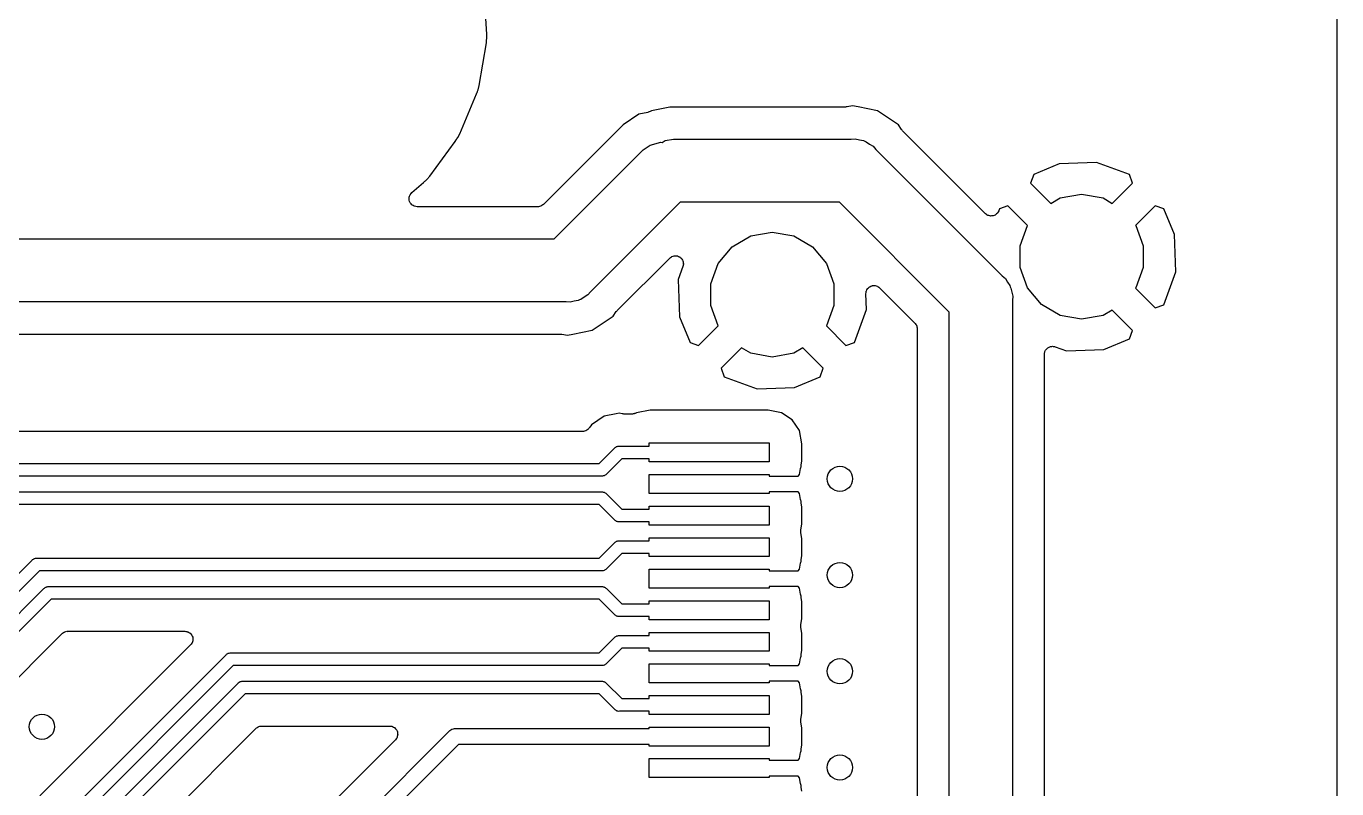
# Model space of a CAD drawing. Extents: x 100.4 to 155.6, y -99.6 to -35.4.
# Drawn here: x 134.68 to 155.44, y -79.58 to -67.5 of the extents above; entities that cross this region are included whole.
import ezdxf

# ---------------------------------------------------------------- set-up
doc = ezdxf.new("R2010")
doc.units = 0
doc.header["$MEASUREMENT"] = 0
doc.layers.add('BLACK', color=7, linetype='CONTINUOUS')

msp = doc.modelspace()

# ---------------------------------------------------------------- linework, layer by layer
at = {"layer": 'BLACK', "linetype": 'CONTINUOUS'}
for p, q in [((155.442, -40.9671), (155.442, -94.0329)), ((141.98, -67.6238), (141.937, -66.9416)), ((141.98, -67.6933), (141.98, -67.6238)), ((141.856, -68.4376), (141.972, -67.764)), ((141.972, -67.764), (141.973, -67.7343)), ((141.973, -67.7343), (141.975, -67.7266)), ((141.975, -67.7187), (141.98, -67.6933)), ((141.975, -67.7266), (141.975, -67.7187)), ((141.83, -68.529), (141.84, -68.5053)), ((141.84, -68.5053), (141.856, -68.4376)), ((141.548, -69.2012), (141.816, -68.5723)), ((141.816, -68.5723), (141.824, -68.5438)), ((141.824, -68.5438), (141.828, -68.5367)), ((141.828, -68.5367), (141.83, -68.529)), ((144.384, -68.8929), (144.135, -69.0594)), ((144.528, -68.8643), (144.384, -68.8929)), ((144.53, -68.8633), (144.528, -68.8643)), ((144.533, -68.8631), (144.53, -68.8633)), ((144.551, -68.8553), (144.533, -68.8631)), ((144.569, -68.8483), (144.551, -68.8553)), ((144.571, -68.8465), (144.569, -68.8483)), ((144.574, -68.8453), (144.571, -68.8465)), ((144.584, -68.8385), (144.574, -68.8453)), ((144.878, -68.78), (144.584, -68.8385)), ((147.659, -68.78), (144.878, -68.78)), ((147.672, -68.7778), (147.659, -68.78)), ((147.684, -68.7776), (147.672, -68.7778)), ((147.771, -68.7603), (147.684, -68.7776)), ((147.858, -68.7776), (147.771, -68.7603)), ((148.164, -68.8385), (147.858, -68.7776)), ((148.498, -69.0613), (148.164, -68.8385)), ((144.135, -69.0594), (142.873, -70.3212)), ((148.547, -69.135), (148.498, -69.0613)), ((141.073, -69.8736), (141.478, -69.3231)), ((141.478, -69.3231), (141.493, -69.2972)), ((141.493, -69.2972), (141.498, -69.2911)), ((141.498, -69.2911), (141.502, -69.2841)), ((141.502, -69.2841), (141.517, -69.2634)), ((141.517, -69.2634), (141.548, -69.2012)), ((144.563, -69.3822), (144.733, -69.3366)), ((144.733, -69.3366), (144.756, -69.3386)), ((144.756, -69.3386), (144.803, -69.3109)), ((144.803, -69.3109), (144.933, -69.288)), ((144.933, -69.288), (147.749, -69.288)), ((147.749, -69.288), (147.815, -69.2822)), ((147.815, -69.2822), (147.879, -69.2994)), ((147.879, -69.2994), (147.945, -69.3109)), ((147.945, -69.3109), (147.964, -69.3221)), ((147.964, -69.3221), (147.986, -69.3279)), ((147.986, -69.3279), (148.04, -69.3659)), ((148.556, -69.1441), (148.547, -69.135)), ((148.563, -69.1543), (148.556, -69.1441)), ((149.514, -70.1054), (148.563, -69.1543)), ((143.046, -70.8664), (144.455, -69.4579)), ((144.455, -69.4579), (144.563, -69.3822)), ((148.04, -69.3659), (148.097, -69.3991)), ((148.097, -69.3991), (148.14, -69.4499)), ((148.14, -69.4499), (150.141, -71.451)), ((151.046, -69.6794), (150.641, -69.8472)), ((151.638, -69.6568), (151.046, -69.6794)), ((152.16, -69.8499), (151.638, -69.6568)), ((140.977, -69.976), (140.997, -69.9543)), ((140.997, -69.9543), (141.004, -69.9495)), ((141.004, -69.9495), (141.009, -69.9435)), ((141.009, -69.9435), (141.029, -69.9269)), ((141.029, -69.9269), (141.073, -69.8736)), ((150.641, -69.8472), (150.592, -69.9828)), ((152.208, -69.9828), (152.16, -69.8499)), ((140.755, -70.189), (140.762, -70.1686)), ((140.762, -70.1686), (140.763, -70.1683)), ((140.763, -70.1679), (140.777, -70.1513)), ((140.763, -70.1683), (140.763, -70.1679)), ((140.777, -70.1513), (140.791, -70.1346)), ((140.791, -70.1346), (140.977, -69.976)), ((149.878, -70.4698), (149.514, -70.1054)), ((149.514, -70.1054), (149.514, -70.1054)), ((150.592, -69.9828), (150.914, -70.3048)), ((151.061, -70.2197), (151.4, -70.16)), ((151.4, -70.16), (151.739, -70.2197)), ((151.886, -70.3048), (152.208, -69.9828)), ((140.748, -70.2093), (140.755, -70.189)), ((140.748, -70.2097), (140.748, -70.2093)), ((140.748, -70.2101), (140.748, -70.2097)), ((140.748, -70.2317), (140.748, -70.2101)), ((140.748, -70.2534), (140.748, -70.2317)), ((140.748, -70.2538), (140.748, -70.2534)), ((140.748, -70.2542), (140.748, -70.2538)), ((140.755, -70.2745), (140.748, -70.2542)), ((140.763, -70.2949), (140.755, -70.2745)), ((140.763, -70.2952), (140.763, -70.2949)), ((140.763, -70.2956), (140.763, -70.2952)), ((140.777, -70.3121), (140.763, -70.2956)), ((140.791, -70.3287), (140.777, -70.3121)), ((140.791, -70.3289), (140.791, -70.3287)), ((140.792, -70.3292), (140.791, -70.3289)), ((140.811, -70.3399), (140.792, -70.3292)), ((140.829, -70.3507), (140.811, -70.3399)), ((140.83, -70.3508), (140.829, -70.3507)), ((140.83, -70.351), (140.83, -70.3508)), ((140.851, -70.3546), (140.83, -70.351)), ((140.873, -70.3584), (140.851, -70.3546)), ((142.783, -70.3584), (140.873, -70.3584)), ((142.789, -70.3574), (142.783, -70.3584)), ((142.794, -70.3579), (142.789, -70.3574)), ((142.81, -70.3536), (142.794, -70.3579)), ((142.827, -70.3507), (142.81, -70.3536)), ((142.832, -70.3479), (142.827, -70.3507)), ((142.837, -70.3465), (142.832, -70.3479)), ((142.851, -70.337), (142.837, -70.3465)), ((142.865, -70.3287), (142.851, -70.337)), ((142.869, -70.3244), (142.865, -70.3287)), ((142.873, -70.3212), (142.869, -70.3244)), ((145.039, -70.288), (143.622, -71.7045)), ((147.564, -70.288), (145.039, -70.288)), ((149.303, -72.0271), (147.564, -70.288)), ((150.233, -70.3421), (150.1, -70.3901)), ((150.544, -70.6533), (150.233, -70.3421)), ((150.914, -70.3048), (151.061, -70.2197)), ((151.739, -70.2197), (151.886, -70.3048)), ((152.567, -70.3421), (152.256, -70.6533)), ((152.703, -70.3911), (152.567, -70.3421)), ((149.892, -70.4792), (149.878, -70.4698)), ((149.904, -70.4897), (149.892, -70.4792)), ((149.91, -70.4917), (149.904, -70.4897)), ((149.915, -70.4951), (149.91, -70.4917)), ((149.93, -70.4993), (149.915, -70.4951)), ((149.946, -70.505), (149.93, -70.4993)), ((149.951, -70.505), (149.946, -70.505)), ((149.957, -70.5066), (149.951, -70.505)), ((149.973, -70.5051), (149.957, -70.5066)), ((149.99, -70.5052), (149.973, -70.5051)), ((149.995, -70.5032), (149.99, -70.5052)), ((150.001, -70.5027), (149.995, -70.5032)), ((150.016, -70.4958), (150.001, -70.5027)), ((150.031, -70.4904), (150.016, -70.4958)), ((150.036, -70.4866), (150.031, -70.4904)), ((150.041, -70.4841), (150.036, -70.4866)), ((150.053, -70.4726), (150.041, -70.4841)), ((150.065, -70.4622), (150.053, -70.4726)), ((150.068, -70.4571), (150.065, -70.4622)), ((150.072, -70.4529), (150.068, -70.4571)), ((150.079, -70.4381), (150.072, -70.4529)), ((150.087, -70.4241), (150.079, -70.4381)), ((150.1, -70.3901), (150.087, -70.4241)), ((152.871, -70.7961), (152.703, -70.3911)), ((146.161, -70.8197), (146.5, -70.76)), ((146.5, -70.76), (146.839, -70.8197)), ((150.425, -70.9781), (150.543, -70.655)), ((150.543, -70.655), (150.544, -70.6533)), ((152.256, -70.6533), (152.257, -70.655)), ((152.257, -70.655), (152.375, -70.9781)), ((120.22, -70.8664), (143.046, -70.8664)), ((145.643, -71.255), (145.864, -70.9916)), ((145.864, -70.9916), (146.161, -70.8197)), ((146.839, -70.8197), (147.136, -70.9916)), ((147.136, -70.9916), (147.357, -71.255)), ((150.425, -71.3219), (150.425, -70.9781)), ((152.375, -70.9781), (152.375, -71.3219)), ((152.893, -71.3882), (152.871, -70.7961)), ((144.045, -72.0001), (144.875, -71.1708)), ((144.875, -71.1708), (144.888, -71.1611)), ((144.888, -71.1611), (144.902, -71.1502)), ((144.902, -71.1502), (144.906, -71.1485)), ((144.906, -71.1485), (144.911, -71.1455)), ((144.911, -71.1455), (144.927, -71.1411)), ((144.927, -71.1411), (144.943, -71.1354)), ((144.943, -71.1354), (144.948, -71.1354)), ((144.948, -71.1354), (144.953, -71.134)), ((144.953, -71.134), (144.97, -71.1355)), ((144.97, -71.1355), (144.987, -71.1356)), ((144.987, -71.1356), (144.992, -71.1374)), ((144.992, -71.1374), (144.997, -71.1379)), ((144.997, -71.1379), (145.013, -71.145)), ((145.013, -71.145), (145.029, -71.1509)), ((145.029, -71.1509), (145.033, -71.1543)), ((145.033, -71.1543), (145.037, -71.1565)), ((145.037, -71.1565), (145.049, -71.1685)), ((145.049, -71.1685), (145.062, -71.1795)), ((145.062, -71.1795), (145.065, -71.184)), ((145.065, -71.184), (145.068, -71.1877)), ((145.068, -71.1877), (145.076, -71.2031)), ((145.076, -71.2031), (145.084, -71.2178)), ((145.084, -71.3046), (145.007, -71.5118)), ((145.084, -71.2178), (145.085, -71.2229)), ((145.087, -71.288), (145.084, -71.3046)), ((145.085, -71.2229), (145.087, -71.2277)), ((145.087, -71.2277), (145.089, -71.2446)), ((145.091, -71.2716), (145.087, -71.288)), ((145.089, -71.2446), (145.091, -71.2613)), ((145.091, -71.2613), (145.09, -71.2664)), ((145.09, -71.2664), (145.091, -71.2716)), ((145.525, -71.5781), (145.643, -71.255)), ((147.357, -71.255), (147.475, -71.5781)), ((150.543, -71.645), (150.425, -71.3219)), ((152.375, -71.3219), (152.257, -71.645)), ((152.7, -71.9099), (152.893, -71.3882)), ((145.007, -71.5118), (145.029, -72.1039)), ((145.525, -71.9219), (145.525, -71.5781)), ((147.475, -71.5781), (147.475, -71.9219)), ((148.041, -71.6272), (148.043, -71.6251)), ((148.043, -71.6251), (148.06, -71.6179)), ((148.06, -71.6179), (148.078, -71.6099)), ((148.078, -71.6099), (148.081, -71.6096)), ((148.081, -71.6096), (148.084, -71.6084)), ((148.084, -71.6084), (148.103, -71.6077)), ((148.103, -71.6077), (148.122, -71.606)), ((148.122, -71.606), (148.125, -71.6069)), ((148.125, -71.6069), (148.128, -71.6067)), ((148.128, -71.6067), (148.146, -71.6125)), ((148.146, -71.6125), (148.164, -71.6175)), ((148.164, -71.6175), (148.167, -71.6193)), ((148.167, -71.6193), (148.17, -71.6202)), ((148.17, -71.6202), (148.185, -71.6319)), ((150.141, -71.451), (150.192, -71.4936)), ((150.192, -71.4936), (150.225, -71.5511)), ((150.225, -71.5511), (150.263, -71.6054)), ((150.263, -71.6054), (150.269, -71.627)), ((143.446, -71.8323), (143.427, -71.8435)), ((143.468, -71.8265), (143.446, -71.8323)), ((143.522, -71.7885), (143.468, -71.8265)), ((143.58, -71.7553), (143.522, -71.7885)), ((143.622, -71.7045), (143.58, -71.7553)), ((147.984, -71.7374), (147.986, -71.7186)), ((147.993, -71.9882), (147.984, -71.7374)), ((147.986, -71.7186), (147.988, -71.6997)), ((147.988, -71.6997), (147.989, -71.6968)), ((147.989, -71.6968), (147.99, -71.6937)), ((147.99, -71.6937), (147.998, -71.6769)), ((147.998, -71.6769), (148.006, -71.6597)), ((148.006, -71.6597), (148.009, -71.6575)), ((148.009, -71.6575), (148.01, -71.6547)), ((148.01, -71.6547), (148.024, -71.642)), ((148.024, -71.642), (148.038, -71.6285)), ((148.038, -71.6285), (148.041, -71.6272)), ((148.185, -71.6319), (148.2, -71.6428)), ((148.2, -71.6428), (148.758, -72.2003)), ((150.269, -71.627), (150.28, -71.6464)), ((150.28, -71.6464), (150.292, -71.7117)), ((150.292, -71.7117), (150.309, -71.7757)), ((150.309, -71.7757), (150.303, -71.8418)), ((150.764, -71.9084), (150.543, -71.645)), ((152.257, -71.645), (152.256, -71.6467)), ((152.256, -71.6467), (152.567, -71.9579)), ((143.232, -71.8664), (120.034, -71.8664)), ((143.298, -71.8722), (143.232, -71.8664)), ((143.362, -71.855), (143.298, -71.8722)), ((143.427, -71.8435), (143.362, -71.855)), ((143.98, -72.0931), (144.029, -72.0193)), ((144.029, -72.0193), (144.038, -72.0103)), ((144.038, -72.0103), (144.045, -72.0001)), ((145.643, -72.245), (145.525, -71.9219)), ((147.475, -71.9219), (147.357, -72.245)), ((147.8, -72.5099), (147.993, -71.9882)), ((149.303, -81.8817), (149.303, -72.0271)), ((150.303, -71.8418), (150.303, -82.0669)), ((151.061, -72.0803), (150.764, -71.9084)), ((151.886, -71.9952), (151.739, -72.0803)), ((152.208, -72.3172), (151.886, -71.9952)), ((152.567, -71.9579), (152.7, -71.9099)), ((143.647, -72.3159), (143.98, -72.0931)), ((145.029, -72.1039), (145.197, -72.5089)), ((145.333, -72.5579), (145.644, -72.2467)), ((145.644, -72.2467), (145.643, -72.245)), ((147.357, -72.245), (147.356, -72.2467)), ((147.356, -72.2467), (147.667, -72.5579)), ((148.758, -72.2003), (148.761, -72.2049)), ((148.761, -72.2049), (148.765, -72.2085)), ((148.765, -72.2085), (148.774, -72.2229)), ((148.774, -72.2229), (148.783, -72.2365)), ((148.783, -72.2365), (148.785, -72.2419)), ((148.785, -72.2419), (148.787, -72.2467)), ((148.787, -72.2467), (148.79, -72.263)), ((151.4, -72.14), (151.061, -72.0803)), ((151.739, -72.0803), (151.4, -72.14)), ((120.124, -72.3744), (143.142, -72.3744)), ((143.142, -72.3744), (143.154, -72.3765)), ((143.154, -72.3765), (143.166, -72.3768)), ((143.166, -72.3768), (143.253, -72.3941)), ((143.253, -72.3941), (143.34, -72.3768)), ((143.34, -72.3768), (143.647, -72.3159)), ((148.79, -72.263), (148.795, -72.2791)), ((148.795, -72.2791), (148.794, -72.2846)), ((148.794, -72.2846), (148.795, -72.2901)), ((148.795, -72.2901), (148.795, -81.6186)), ((151.754, -72.6206), (152.159, -72.4528)), ((152.159, -72.4528), (152.208, -72.3172)), ((145.197, -72.5089), (145.333, -72.5579)), ((146.014, -72.5952), (145.692, -72.9172)), ((146.161, -72.6803), (146.014, -72.5952)), ((146.986, -72.5952), (146.839, -72.6803)), ((147.308, -72.9172), (146.986, -72.5952)), ((147.667, -72.5579), (147.8, -72.5099)), ((150.813, -72.673), (150.817, -72.6629)), ((150.817, -72.6629), (150.819, -72.6523)), ((150.819, -72.6523), (150.824, -72.6424)), ((150.824, -72.6424), (150.828, -72.6317)), ((150.828, -72.6317), (150.835, -72.6235)), ((150.835, -72.6235), (150.841, -72.6141)), ((150.841, -72.6141), (150.85, -72.6068)), ((150.85, -72.6068), (150.857, -72.598)), ((150.857, -72.598), (150.866, -72.5927)), ((150.866, -72.5927), (150.875, -72.5858)), ((150.875, -72.5858), (150.885, -72.5819)), ((150.885, -72.5819), (150.895, -72.5762)), ((150.895, -72.5762), (150.906, -72.5744)), ((150.906, -72.5744), (150.916, -72.5707)), ((150.916, -72.5707), (150.927, -72.5707)), ((150.927, -72.5707), (150.939, -72.5688)), ((150.939, -72.5688), (150.949, -72.5707)), ((150.949, -72.5707), (150.96, -72.5707)), ((150.96, -72.5707), (150.971, -72.5746)), ((150.971, -72.5746), (150.982, -72.5767)), ((150.982, -72.5767), (151.162, -72.6432)), ((151.162, -72.6432), (151.754, -72.6206)), ((146.5, -72.74), (146.161, -72.6803)), ((146.839, -72.6803), (146.5, -72.74)), ((150.811, -72.6958), (150.813, -72.6845)), ((150.811, -81.977), (150.811, -72.6958)), ((150.813, -72.6845), (150.813, -72.673)), ((145.692, -72.9172), (145.74, -73.0501)), ((145.74, -73.0501), (146.262, -73.2432)), ((146.854, -73.2206), (147.259, -73.0528)), ((147.259, -73.0528), (147.308, -72.9172)), ((146.262, -73.2432), (146.854, -73.2206)), ((143.838, -73.6773), (143.637, -73.8117)), ((144.027, -73.6396), (143.838, -73.6773)), ((144.075, -73.6301), (144.027, -73.6396)), ((144.027, -73.6396), (144.027, -73.6396)), ((144.123, -73.6396), (144.075, -73.6301)), ((144.135, -73.6398), (144.123, -73.6396)), ((144.147, -73.642), (144.135, -73.6398)), ((144.283, -73.642), (144.147, -73.642)), ((144.298, -73.6394), (144.283, -73.642)), ((144.313, -73.6384), (144.298, -73.6394)), ((144.319, -73.6356), (144.313, -73.6384)), ((144.326, -73.6343), (144.319, -73.6356)), ((144.339, -73.6267), (144.326, -73.6343)), ((144.351, -73.6217), (144.339, -73.6267)), ((144.563, -73.5796), (144.351, -73.6217)), ((146.437, -73.5796), (144.563, -73.5796)), ((146.648, -73.6215), (146.437, -73.5796)), ((146.816, -73.7338), (146.648, -73.6215)), ((143.544, -73.9065), (143.539, -73.9093)), ((143.549, -73.9051), (143.544, -73.9065)), ((143.563, -73.8956), (143.549, -73.9051)), ((143.577, -73.8873), (143.563, -73.8956)), ((143.581, -73.883), (143.577, -73.8873)), ((143.585, -73.8798), (143.581, -73.883)), ((143.594, -73.8713), (143.585, -73.8798)), ((143.601, -73.861), (143.594, -73.8713)), ((143.61, -73.852), (143.601, -73.861)), ((143.637, -73.8117), (143.61, -73.852)), ((146.929, -73.9018), (146.816, -73.7338)), ((146.97, -74.1125), (146.929, -73.9018)), ((143.496, -73.917), (131.848, -73.917)), ((143.501, -73.916), (143.496, -73.917)), ((143.507, -73.9165), (143.501, -73.916)), ((143.523, -73.9122), (143.507, -73.9165)), ((143.539, -73.9093), (143.523, -73.9122)), ((144.55, -74.15), (144.55, -74.1)), ((144.55, -74.1), (146.45, -74.1)), ((146.45, -74.1), (146.45, -74.4)), ((146.97, -74.3875), (146.97, -74.1125)), ((143.759, -74.425), (144.001, -74.1824)), ((144.001, -74.1824), (144.01, -74.1722)), ((144.01, -74.1722), (144.021, -74.1656)), ((144.021, -74.1656), (144.032, -74.158)), ((144.032, -74.158), (144.036, -74.1568)), ((144.036, -74.1568), (144.04, -74.1546)), ((144.04, -74.1546), (144.053, -74.1523)), ((144.053, -74.1523), (144.066, -74.1488)), ((144.066, -74.1488), (144.079, -74.15)), ((144.079, -74.15), (144.55, -74.15)), ((131.78, -74.425), (143.759, -74.425)), ((144.116, -74.35), (143.874, -74.5926)), ((144.55, -74.35), (144.116, -74.35)), ((144.55, -74.4), (144.55, -74.35)), ((146.45, -74.4), (144.55, -74.4)), ((146.929, -74.5982), (146.947, -74.5048)), ((146.947, -74.5048), (146.953, -74.4906)), ((146.953, -74.4906), (146.957, -74.4759)), ((146.957, -74.4756), (146.959, -74.4605)), ((146.957, -74.4758), (146.957, -74.4756)), ((146.957, -74.4759), (146.957, -74.4758)), ((146.959, -74.4453), (146.97, -74.3875)), ((146.959, -74.4605), (146.959, -74.4453)), ((143.796, -74.625), (131.817, -74.625)), ((143.809, -74.6262), (143.796, -74.625)), ((143.822, -74.6227), (143.809, -74.6262)), ((143.835, -74.6204), (143.822, -74.6227)), ((143.839, -74.6182), (143.835, -74.6204)), ((143.843, -74.617), (143.839, -74.6182)), ((143.854, -74.6094), (143.843, -74.617)), ((143.865, -74.6028), (143.854, -74.6094)), ((143.874, -74.5926), (143.865, -74.6028)), ((144.55, -74.9), (144.55, -74.6)), ((144.55, -74.6), (146.45, -74.6)), ((146.45, -74.6), (146.45, -74.625)), ((146.45, -74.625), (146.911, -74.625)), ((146.911, -74.625), (146.929, -74.5982)), ((131.966, -74.875), (143.796, -74.875)), ((143.796, -74.875), (143.809, -74.8738)), ((143.809, -74.8738), (143.822, -74.8773)), ((143.822, -74.8773), (143.835, -74.8796)), ((143.835, -74.8796), (143.839, -74.8818)), ((143.839, -74.8818), (143.843, -74.883)), ((143.843, -74.883), (143.854, -74.8906)), ((143.854, -74.8906), (143.865, -74.8972)), ((143.865, -74.8972), (143.874, -74.9074)), ((143.874, -74.9074), (144.116, -75.15)), ((146.45, -74.9), (144.55, -74.9)), ((146.911, -74.875), (146.45, -74.875)), ((146.45, -74.875), (146.45, -74.9)), ((146.929, -74.9018), (146.911, -74.875)), ((146.947, -74.9952), (146.929, -74.9018)), ((143.759, -75.075), (132.003, -75.075)), ((144.001, -75.3176), (143.759, -75.075)), ((144.116, -75.15), (144.55, -75.15)), ((144.55, -75.15), (144.55, -75.1)), ((144.55, -75.1), (146.45, -75.1)), ((146.45, -75.1), (146.45, -75.4)), ((146.953, -75.0094), (146.947, -74.9952)), ((146.957, -75.0241), (146.953, -75.0094)), ((146.957, -75.0242), (146.957, -75.0241)), ((146.957, -75.0244), (146.957, -75.0242)), ((146.959, -75.0395), (146.957, -75.0244)), ((146.959, -75.0547), (146.959, -75.0395)), ((146.97, -75.1125), (146.959, -75.0547)), ((146.97, -75.3875), (146.97, -75.1125)), ((144.01, -75.3278), (144.001, -75.3176)), ((144.021, -75.3344), (144.01, -75.3278)), ((144.032, -75.342), (144.021, -75.3344)), ((144.036, -75.3432), (144.032, -75.342)), ((144.04, -75.3454), (144.036, -75.3432)), ((144.053, -75.3477), (144.04, -75.3454)), ((144.066, -75.3512), (144.053, -75.3477)), ((144.079, -75.35), (144.066, -75.3512)), ((144.55, -75.35), (144.079, -75.35)), ((144.55, -75.4), (144.55, -75.35)), ((146.45, -75.4), (144.55, -75.4)), ((146.952, -75.4807), (146.953, -75.478)), ((146.952, -75.5), (146.952, -75.4807)), ((146.952, -75.5193), (146.952, -75.5)), ((146.953, -75.522), (146.952, -75.5193)), ((146.953, -75.4752), (146.97, -75.3875)), ((146.953, -75.478), (146.953, -75.4752)), ((146.953, -75.5248), (146.953, -75.522)), ((146.97, -75.6125), (146.953, -75.5248)), ((143.759, -75.925), (144.001, -75.6824)), ((144.001, -75.6824), (144.01, -75.6722)), ((144.01, -75.6722), (144.021, -75.6656)), ((144.021, -75.6656), (144.032, -75.658)), ((144.032, -75.658), (144.036, -75.6568)), ((144.036, -75.6568), (144.04, -75.6546)), ((144.04, -75.6546), (144.053, -75.6523)), ((144.053, -75.6523), (144.066, -75.6488)), ((144.066, -75.6488), (144.079, -75.65)), ((144.079, -75.65), (144.55, -75.65)), ((144.55, -75.65), (144.55, -75.6)), ((144.55, -75.6), (146.45, -75.6)), ((146.45, -75.6), (146.45, -75.9)), ((146.97, -75.8875), (146.97, -75.6125)), ((132.207, -78.5238), (134.774, -75.9574)), ((134.774, -75.9574), (134.782, -75.9472)), ((134.782, -75.9472), (134.794, -75.9406)), ((134.794, -75.9406), (134.805, -75.933)), ((134.805, -75.933), (134.809, -75.9318)), ((134.809, -75.9318), (134.813, -75.9296)), ((134.813, -75.9296), (134.826, -75.9273)), ((134.826, -75.9273), (134.839, -75.9238)), ((134.839, -75.9238), (134.852, -75.925)), ((134.852, -75.925), (143.759, -75.925)), ((144.116, -75.85), (143.874, -76.0926)), ((144.55, -75.85), (144.116, -75.85)), ((144.55, -75.9), (144.55, -75.85)), ((146.45, -75.9), (144.55, -75.9)), ((146.953, -75.9906), (146.957, -75.9759)), ((146.957, -75.9756), (146.959, -75.9605)), ((146.957, -75.9758), (146.957, -75.9756)), ((146.957, -75.9759), (146.957, -75.9758)), ((146.959, -75.9453), (146.97, -75.8875)), ((146.959, -75.9605), (146.959, -75.9453)), ((134.889, -76.125), (132.375, -78.6391)), ((143.796, -76.125), (134.889, -76.125)), ((143.809, -76.1262), (143.796, -76.125)), ((143.822, -76.1227), (143.809, -76.1262)), ((143.835, -76.1204), (143.822, -76.1227)), ((143.839, -76.1182), (143.835, -76.1204)), ((143.843, -76.117), (143.839, -76.1182)), ((143.854, -76.1094), (143.843, -76.117)), ((143.865, -76.1028), (143.854, -76.1094)), ((143.874, -76.0926), (143.865, -76.1028)), ((144.55, -76.4), (144.55, -76.1)), ((144.55, -76.1), (146.45, -76.1)), ((146.45, -76.1), (146.45, -76.125)), ((146.45, -76.125), (146.911, -76.125)), ((146.911, -76.125), (146.929, -76.0982)), ((146.929, -76.0982), (146.947, -76.0048)), ((146.947, -76.0048), (146.953, -75.9906)), ((134.96, -76.4074), (134.969, -76.3972)), ((134.969, -76.3972), (134.98, -76.3906)), ((134.98, -76.3906), (134.991, -76.383)), ((134.991, -76.383), (134.995, -76.3818)), ((134.995, -76.3818), (134.999, -76.3796)), ((134.999, -76.3796), (135.012, -76.3773)), ((135.012, -76.3773), (135.025, -76.3738)), ((135.025, -76.3738), (135.038, -76.375)), ((135.038, -76.375), (143.796, -76.375)), ((143.796, -76.375), (143.809, -76.3738)), ((143.809, -76.3738), (143.822, -76.3773)), ((143.822, -76.3773), (143.835, -76.3796)), ((143.835, -76.3796), (143.839, -76.3818)), ((143.839, -76.3818), (143.843, -76.383)), ((143.843, -76.383), (143.854, -76.3906)), ((143.854, -76.3906), (143.865, -76.3972)), ((143.865, -76.3972), (143.874, -76.4074)), ((146.45, -76.4), (144.55, -76.4)), ((146.911, -76.375), (146.45, -76.375)), ((146.45, -76.375), (146.45, -76.4)), ((146.929, -76.4018), (146.911, -76.375)), ((132.657, -78.7102), (134.96, -76.4074)), ((135.075, -76.575), (132.825, -78.8255)), ((143.759, -76.575), (135.075, -76.575)), ((144.001, -76.8176), (143.759, -76.575)), ((143.874, -76.4074), (144.116, -76.65)), ((144.55, -76.65), (144.55, -76.6)), ((144.55, -76.6), (146.45, -76.6)), ((146.45, -76.6), (146.45, -76.9)), ((146.947, -76.4952), (146.929, -76.4018)), ((146.953, -76.5094), (146.947, -76.4952)), ((146.957, -76.5241), (146.953, -76.5094)), ((146.957, -76.5242), (146.957, -76.5241)), ((146.957, -76.5244), (146.957, -76.5242)), ((146.959, -76.5395), (146.957, -76.5244)), ((146.959, -76.5547), (146.959, -76.5395)), ((146.97, -76.6125), (146.959, -76.5547)), ((144.116, -76.65), (144.55, -76.65)), ((146.97, -76.8875), (146.97, -76.6125)), ((144.01, -76.8278), (144.001, -76.8176)), ((144.021, -76.8344), (144.01, -76.8278)), ((144.032, -76.842), (144.021, -76.8344)), ((144.036, -76.8432), (144.032, -76.842)), ((144.04, -76.8454), (144.036, -76.8432)), ((144.053, -76.8477), (144.04, -76.8454)), ((144.066, -76.8512), (144.053, -76.8477)), ((144.079, -76.85), (144.066, -76.8512)), ((144.55, -76.85), (144.079, -76.85)), ((144.55, -76.9), (144.55, -76.85)), ((146.45, -76.9), (144.55, -76.9)), ((146.952, -76.9807), (146.953, -76.978)), ((146.952, -77), (146.952, -76.9807)), ((146.952, -77.0193), (146.952, -77)), ((146.953, -77.022), (146.952, -77.0193)), ((146.953, -76.9752), (146.97, -76.8875)), ((146.953, -76.978), (146.953, -76.9752)), ((146.953, -77.0248), (146.953, -77.022)), ((133.37, -78.9987), (135.249, -77.1202)), ((135.249, -77.1202), (135.253, -77.117)), ((135.253, -77.117), (135.257, -77.1127)), ((135.257, -77.1127), (135.271, -77.1044)), ((135.271, -77.1044), (135.285, -77.0949)), ((135.285, -77.0949), (135.29, -77.0935)), ((135.29, -77.0935), (135.295, -77.0907)), ((135.295, -77.0907), (135.311, -77.0878)), ((135.311, -77.0878), (135.327, -77.0835)), ((135.327, -77.0835), (135.333, -77.084)), ((135.333, -77.084), (135.338, -77.083)), ((135.338, -77.083), (137.195, -77.083)), ((137.195, -77.083), (137.212, -77.0859)), ((137.212, -77.0859), (137.228, -77.0873)), ((137.228, -77.0873), (137.233, -77.0897)), ((137.233, -77.0897), (137.239, -77.0907)), ((137.239, -77.0907), (137.253, -77.099)), ((137.253, -77.099), (137.268, -77.106)), ((137.268, -77.106), (137.272, -77.1099)), ((137.272, -77.1099), (137.277, -77.1127)), ((137.277, -77.1127), (137.287, -77.1254)), ((137.287, -77.1254), (137.299, -77.1372)), ((137.299, -77.1372), (137.302, -77.1422)), ((137.302, -77.1422), (137.305, -77.1465)), ((137.305, -77.1465), (137.311, -77.1621)), ((137.311, -77.1621), (137.318, -77.1771)), ((137.318, -77.1771), (137.318, -77.1827)), ((137.318, -77.1827), (137.32, -77.1879)), ((137.32, -77.1879), (137.32, -77.2045)), ((137.32, -77.2045), (137.322, -77.2211)), ((137.322, -77.2211), (137.32, -77.2265)), ((137.32, -77.2265), (137.32, -77.2321)), ((143.759, -77.425), (144.001, -77.1824)), ((144.001, -77.1824), (144.01, -77.1722)), ((144.01, -77.1722), (144.021, -77.1656)), ((144.021, -77.1656), (144.032, -77.158)), ((144.032, -77.158), (144.036, -77.1568)), ((144.036, -77.1568), (144.04, -77.1546)), ((144.04, -77.1546), (144.053, -77.1523)), ((144.053, -77.1523), (144.066, -77.1488)), ((144.066, -77.1488), (144.079, -77.15)), ((144.079, -77.15), (144.55, -77.15)), ((144.55, -77.15), (144.55, -77.1)), ((144.55, -77.1), (146.45, -77.1)), ((146.45, -77.1), (146.45, -77.4)), ((146.97, -77.1125), (146.953, -77.0248)), ((146.97, -77.3875), (146.97, -77.1125)), ((137.285, -77.2998), (134.896, -79.6885)), ((137.295, -77.2862), (137.285, -77.2998)), ((137.305, -77.2735), (137.295, -77.2862)), ((137.307, -77.2683), (137.305, -77.2735)), ((137.31, -77.2637), (137.307, -77.2683)), ((137.315, -77.2476), (137.31, -77.2637)), ((137.32, -77.2321), (137.315, -77.2476)), ((137.866, -77.4406), (137.877, -77.433)), ((137.877, -77.433), (137.881, -77.4318)), ((137.881, -77.4318), (137.885, -77.4296)), ((137.885, -77.4296), (137.898, -77.4273)), ((137.898, -77.4273), (137.911, -77.4238)), ((137.911, -77.4238), (137.924, -77.425)), ((137.924, -77.425), (143.759, -77.425)), ((144.116, -77.35), (143.874, -77.5926)), ((144.55, -77.35), (144.116, -77.35)), ((144.55, -77.4), (144.55, -77.35)), ((146.45, -77.4), (144.55, -77.4)), ((146.959, -77.4453), (146.97, -77.3875)), ((135.207, -80.0959), (137.846, -77.4574)), ((137.961, -77.625), (135.375, -80.2111)), ((137.846, -77.4574), (137.854, -77.4472)), ((137.854, -77.4472), (137.866, -77.4406)), ((143.796, -77.625), (137.961, -77.625)), ((143.809, -77.6262), (143.796, -77.625)), ((143.822, -77.6227), (143.809, -77.6262)), ((143.835, -77.6204), (143.822, -77.6227)), ((143.839, -77.6182), (143.835, -77.6204)), ((143.843, -77.617), (143.839, -77.6182)), ((143.854, -77.6094), (143.843, -77.617)), ((143.865, -77.6028), (143.854, -77.6094)), ((143.874, -77.5926), (143.865, -77.6028)), ((144.55, -77.9), (144.55, -77.6)), ((144.55, -77.6), (146.45, -77.6)), ((146.45, -77.6), (146.45, -77.625)), ((146.45, -77.625), (146.911, -77.625)), ((146.911, -77.625), (146.929, -77.5982)), ((146.929, -77.5982), (146.947, -77.5048)), ((146.947, -77.5048), (146.953, -77.4906)), ((146.953, -77.4906), (146.957, -77.4759)), ((146.957, -77.4756), (146.959, -77.4605)), ((146.957, -77.4758), (146.957, -77.4756)), ((146.957, -77.4759), (146.957, -77.4758)), ((146.959, -77.4605), (146.959, -77.4453)), ((135.657, -80.2823), (138.032, -77.9074)), ((138.032, -77.9074), (138.041, -77.8972)), ((138.041, -77.8972), (138.052, -77.8906)), ((138.052, -77.8906), (138.063, -77.883)), ((138.063, -77.883), (138.067, -77.8818)), ((138.067, -77.8818), (138.071, -77.8796)), ((138.071, -77.8796), (138.084, -77.8773)), ((138.084, -77.8773), (138.097, -77.8738)), ((138.097, -77.8738), (138.11, -77.875)), ((138.11, -77.875), (143.796, -77.875)), ((143.796, -77.875), (143.809, -77.8738)), ((143.809, -77.8738), (143.822, -77.8773)), ((143.822, -77.8773), (143.835, -77.8796)), ((143.835, -77.8796), (143.839, -77.8818)), ((143.839, -77.8818), (143.843, -77.883)), ((143.843, -77.883), (143.854, -77.8906)), ((143.854, -77.8906), (143.865, -77.8972)), ((143.865, -77.8972), (143.874, -77.9074)), ((143.874, -77.9074), (144.116, -78.15)), ((146.45, -77.9), (144.55, -77.9)), ((146.911, -77.875), (146.45, -77.875)), ((146.45, -77.875), (146.45, -77.9)), ((146.929, -77.9018), (146.911, -77.875)), ((146.947, -77.9952), (146.929, -77.9018)), ((146.953, -78.0094), (146.947, -77.9952)), ((146.957, -78.0241), (146.953, -78.0094)), ((146.957, -78.0242), (146.957, -78.0241)), ((146.957, -78.0244), (146.957, -78.0242)), ((146.959, -78.0395), (146.957, -78.0244)), ((146.959, -78.0547), (146.959, -78.0395)), ((146.97, -78.1125), (146.959, -78.0547)), ((138.147, -78.075), (135.825, -80.3975)), ((143.759, -78.075), (138.147, -78.075)), ((144.001, -78.3176), (143.759, -78.075)), ((144.116, -78.15), (144.55, -78.15)), ((144.55, -78.15), (144.55, -78.1)), ((144.55, -78.1), (146.45, -78.1)), ((146.45, -78.1), (146.45, -78.4)), ((146.97, -78.3875), (146.97, -78.1125)), ((144.01, -78.3278), (144.001, -78.3176)), ((144.021, -78.3344), (144.01, -78.3278)), ((144.032, -78.342), (144.021, -78.3344)), ((144.036, -78.3432), (144.032, -78.342)), ((144.04, -78.3454), (144.036, -78.3432)), ((144.053, -78.3477), (144.04, -78.3454)), ((144.066, -78.3512), (144.053, -78.3477)), ((144.079, -78.35), (144.066, -78.3512)), ((144.55, -78.35), (144.079, -78.35)), ((144.55, -78.4), (144.55, -78.35)), ((146.45, -78.4), (144.55, -78.4)), ((146.953, -78.4752), (146.97, -78.3875)), ((146.953, -78.478), (146.953, -78.4752)), ((136.37, -80.5707), (138.321, -78.6202)), ((138.321, -78.6202), (138.325, -78.617)), ((138.325, -78.617), (138.329, -78.6127)), ((138.329, -78.6127), (138.343, -78.6044)), ((138.343, -78.6044), (138.357, -78.5949)), ((138.357, -78.5949), (138.362, -78.5935)), ((138.362, -78.5935), (138.367, -78.5907)), ((138.367, -78.5907), (138.383, -78.5878)), ((138.383, -78.5878), (138.399, -78.5835)), ((138.399, -78.5835), (138.405, -78.584)), ((138.405, -78.584), (138.41, -78.583)), ((138.41, -78.583), (140.44, -78.583)), ((138.978, -81.0701), (141.383, -78.6655)), ((140.44, -78.583), (140.456, -78.5859)), ((140.456, -78.5859), (140.473, -78.5873)), ((140.473, -78.5873), (140.478, -78.5897)), ((140.478, -78.5897), (140.483, -78.5907)), ((140.483, -78.5907), (140.498, -78.599)), ((140.498, -78.599), (140.513, -78.606)), ((140.513, -78.606), (140.517, -78.6099)), ((140.517, -78.6099), (140.522, -78.6127)), ((140.522, -78.6127), (140.532, -78.6254)), ((140.532, -78.6254), (140.544, -78.6372)), ((140.544, -78.6372), (140.546, -78.6422)), ((140.546, -78.6422), (140.55, -78.6465)), ((140.55, -78.6465), (140.556, -78.6621)), ((140.556, -78.6621), (140.563, -78.6771)), ((140.563, -78.6771), (140.563, -78.6827)), ((140.563, -78.6827), (140.565, -78.6879)), ((141.383, -78.6655), (141.393, -78.6528)), ((141.393, -78.6528), (141.408, -78.6445)), ((141.408, -78.6445), (141.421, -78.635)), ((141.421, -78.635), (141.427, -78.6335)), ((141.427, -78.6335), (141.431, -78.6307)), ((141.431, -78.6307), (141.448, -78.6278)), ((141.448, -78.6278), (141.464, -78.6236)), ((141.464, -78.6236), (141.48, -78.625)), ((141.48, -78.625), (144.55, -78.625)), ((144.55, -78.625), (144.55, -78.6)), ((144.55, -78.6), (146.45, -78.6)), ((146.45, -78.6), (146.45, -78.9)), ((146.952, -78.4807), (146.953, -78.478)), ((146.952, -78.5), (146.952, -78.4807)), ((146.952, -78.5193), (146.952, -78.5)), ((146.953, -78.522), (146.952, -78.5193)), ((146.953, -78.5248), (146.953, -78.522)), ((146.97, -78.6125), (146.953, -78.5248)), ((146.97, -78.8875), (146.97, -78.6125)), ((140.53, -78.7998), (138.668, -80.6619)), ((141.527, -78.875), (139.187, -81.2142)), ((140.539, -78.7862), (140.53, -78.7998)), ((140.55, -78.7735), (140.539, -78.7862)), ((140.552, -78.7682), (140.55, -78.7735)), ((140.555, -78.7637), (140.552, -78.7682)), ((140.559, -78.7476), (140.555, -78.7637)), ((140.565, -78.7321), (140.559, -78.7476)), ((140.565, -78.6879), (140.565, -78.7045)), ((140.565, -78.7045), (140.567, -78.7211)), ((140.567, -78.7211), (140.565, -78.7265)), ((140.565, -78.7265), (140.565, -78.7321)), ((144.55, -78.875), (141.527, -78.875)), ((144.55, -78.9), (144.55, -78.875)), ((146.959, -78.9453), (146.97, -78.8875)), ((146.45, -78.9), (144.55, -78.9)), ((146.911, -79.125), (146.929, -79.0982)), ((146.929, -79.0982), (146.947, -79.0048)), ((146.947, -79.0048), (146.953, -78.9906)), ((146.953, -78.9906), (146.957, -78.9759)), ((146.957, -78.9756), (146.959, -78.9605)), ((146.957, -78.9758), (146.957, -78.9756)), ((146.957, -78.9759), (146.957, -78.9758)), ((146.959, -78.9605), (146.959, -78.9453)), ((144.55, -79.4), (144.55, -79.1)), ((144.55, -79.1), (146.45, -79.1)), ((146.45, -79.1), (146.45, -79.125)), ((146.45, -79.125), (146.911, -79.125)), ((146.45, -79.4), (144.55, -79.4)), ((146.911, -79.375), (146.45, -79.375)), ((146.45, -79.375), (146.45, -79.4)), ((146.929, -79.4018), (146.911, -79.375)), ((146.947, -79.4952), (146.929, -79.4018)), ((146.953, -79.5094), (146.947, -79.4952)), ((146.957, -79.5241), (146.953, -79.5094)), ((146.957, -79.5242), (146.957, -79.5241)), ((146.957, -79.5244), (146.957, -79.5242)), ((146.959, -79.5395), (146.957, -79.5244)), ((146.959, -79.5547), (146.959, -79.5395)), ((146.97, -79.6125), (146.959, -79.5547))]:
    msp.add_line(p, q, dxfattribs=at)
at = {"layer": 'BLACK'}
for centre in [(147.571, -74.6684), (147.571, -76.1924), (147.571, -77.7164), (134.93, -78.5944), (147.571, -79.2404)]:
    msp.add_circle(centre, 0.2, dxfattribs=at)

doc.saveas('drawing.dxf')
